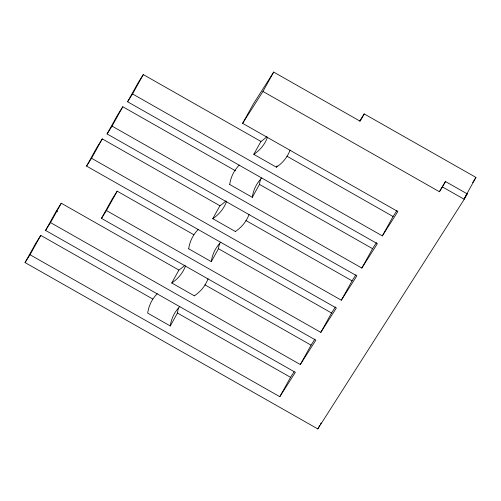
<?xml version="1.0" encoding="UTF-8"?>
<svg xmlns="http://www.w3.org/2000/svg" width="501" height="501" viewBox="0 0 501 501"><rect width="100%" height="100%" fill="white"/><g stroke="black" fill="none" stroke-linecap="round" stroke-linejoin="round"><path stroke-width="0.75" d="M25.05 262.574L30.035 254.758L279.808 396.692L295.333 372.343L45.553 230.416L50.538 222.601L300.312 364.534L315.837 340.185L101.471 218.373L106.45 210.558L320.822 332.37L336.346 308.027L86.567 166.094L91.551 158.278L341.325 300.212L356.85 275.863L107.076 133.936L112.055 126.12L361.835 268.054L377.359 243.705L127.58 101.772L132.565 93.963L382.338 235.89L397.863 211.547L242.622 123.334L262.956 91.451L439.44 191.733L445.489 181.537L467.22 193.881L464.22 199.298L317.803 428.925L25.05 262.574L35.79 243.198L40.769 235.389L152.836 299.066M30.035 254.758L40.769 235.389M45.553 230.416L56.294 211.04L61.279 203.224L178.913 270.07A193.605 80.285 29 0 0 184.875 265.167M50.538 222.601L61.279 203.224M86.567 166.094L97.307 146.718L102.292 138.909L219.926 205.748L212.768 218.668L235.338 231.493M91.551 158.278L102.292 138.909M107.076 133.936L117.816 114.56L122.795 106.744L235.539 170.81M112.055 126.12L122.795 106.744M127.58 101.772L138.32 82.402L143.305 74.586L260.94 141.432L253.782 154.346L276.352 167.171L277.103 165.812M132.565 93.963L143.305 74.586M101.471 218.373L112.211 198.997L117.19 191.188L193.849 234.75M106.45 210.558L117.19 191.188M242.622 123.334L253.362 103.957L273.69 72.075L360.15 121.204L364.196 113.915L475.95 177.417L465.642 196.01M262.956 91.451L273.69 72.075M194.325 295.815L171.755 282.99L178.913 270.07M157.276 293.692A193.605 80.285 29 0 0 147.689 313.125L170.29 325.963L177.448 313.05L290.549 377.316L294.106 371.736M188.727 248.822L211.303 261.647L218.461 248.728L331.562 313L335.438 306.913M229.74 184.5L252.31 197.325L259.474 184.412L372.575 248.678L376.451 242.59M279.808 396.692L290.549 377.316M300.312 364.534L311.052 345.158L314.935 339.071M320.822 332.37L331.562 313M341.325 300.212L352.065 280.836L355.948 274.748M361.835 268.054L372.575 248.678M382.338 235.89L393.078 216.52L396.961 210.433M439.44 191.733L445.489 181.537M317.803 428.925L319.651 425.587M320.396 424.247L321.135 422.913M464.909 197.338L464.17 198.665L467.22 193.881M359.63 121.073L364.196 113.915M472.631 182.621L475.95 177.417M442.489 186.954L464.22 199.298M286.916 156.193L393.078 216.52M245.903 220.509L352.065 280.836M204.89 284.831L311.052 345.158M56.294 211.04L57.653 211.81M170.259 325.951A193.605 80.285 29 0 1 179.846 306.524M208.053 278.738A193.605 80.285 29 0 1 194.35 295.828M185.483 265.912A193.605 80.285 29 0 1 171.78 283.002M211.272 261.635A193.605 80.285 29 0 1 220.86 242.202M188.702 248.809A193.605 80.285 29 0 1 198.29 229.377M249.066 214.415A193.605 80.285 29 0 1 235.364 231.512M226.496 201.59A193.605 80.285 29 0 1 212.793 218.686M252.285 197.313A193.605 80.285 29 0 1 261.873 177.88M229.715 184.487A193.605 80.285 29 0 1 239.303 165.054M290.079 150.093A193.605 80.285 29 0 1 276.377 167.19M267.509 137.268A193.605 80.285 29 0 1 253.807 154.364M259.443 184.399A193.605 80.285 29 0 1 260.683 178.882M218.43 248.715A193.605 80.285 29 0 1 219.67 243.198M177.417 313.037A193.605 80.285 29 0 1 178.481 308.115M266.901 136.529A193.605 80.285 29 0 1 260.965 141.451M225.888 200.851A193.605 80.285 29 0 1 219.952 205.767"/></g></svg>
